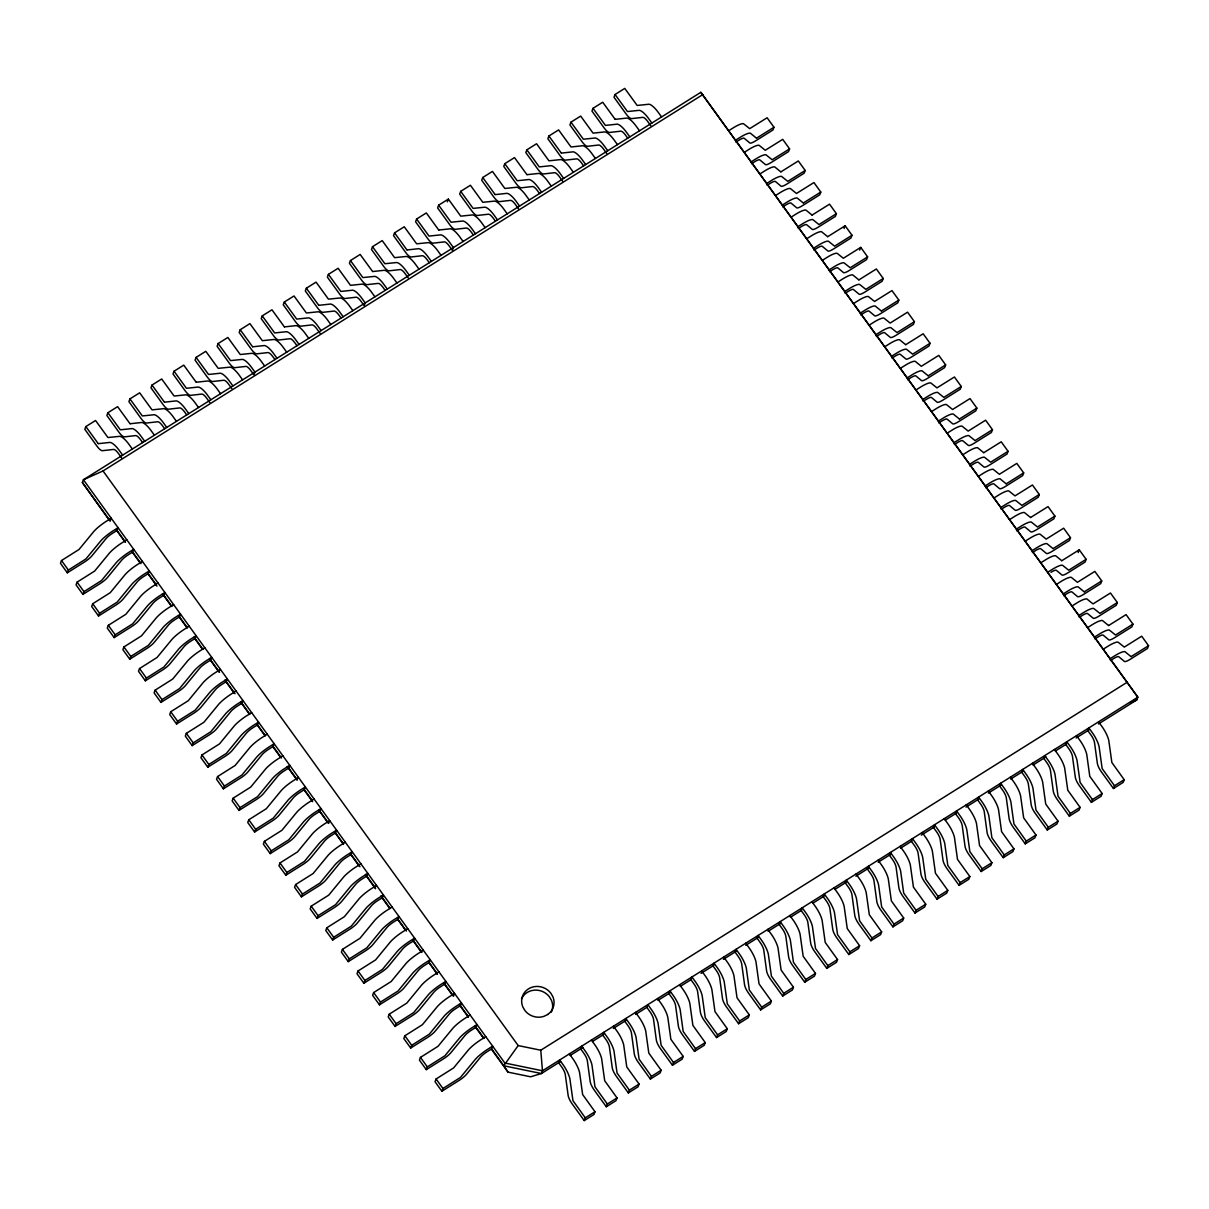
<?xml version="1.0" encoding="UTF-8"?>
<svg xmlns="http://www.w3.org/2000/svg" width="1209" height="1209" viewBox="0 0 1209 1209"><rect width="100%" height="100%" fill="white"/><g stroke="black" fill="none" stroke-linecap="round" stroke-linejoin="round"><path stroke-width="1.5" d="M132.37 449.038L128.305 443.446A16.049 4.73 57.9 0 0 119.857 436.313L107.949 437.537L95.556 420.49L85.854 426.581L84.811 429.316L96.932 446.106A8.765 2.584 57.9 0 0 102.357 450.7L113.616 449.431A7.859 2.312 57.9 0 1 118.497 453.556L121.61 457.863M130.028 423.724L117.605 406.647L107.903 412.737L106.86 415.488L118.981 432.278A8.765 2.584 57.9 0 0 124.421 436.872L135.68 435.588A7.859 2.312 57.9 0 1 140.546 439.713L142.632 442.6M109.445 520.444L82.363 482.497L83.421 479.746L700.827 92.322L1137.835 697.185L1136.777 699.935L1098.467 723.964M110.155 520.958L111.198 518.208L105.47 521.82A16.049 3.325 -35.8 0 0 94 531.265L79.038 549.475L61.493 560.538L60.45 563.288L67.311 572.794L84.449 562.034A8.765 1.813 -35.8 0 0 91.824 555.959L105.984 538.685A7.859 1.632 -35.8 0 1 112.603 533.229L117.016 530.449L118.059 527.713L112.331 531.325A16.049 3.325 -35.8 0 0 100.876 540.771L85.93 558.936L68.369 570.043L67.311 572.794M176.469 421.367L172.419 415.775A16.049 4.73 57.9 0 0 163.971 408.642L152.047 409.866L139.655 392.819L129.952 398.894L128.91 401.645L141.03 418.435A8.765 2.584 57.9 0 0 146.47 423.029L157.729 421.76A7.859 2.312 57.9 0 1 162.595 425.87L164.681 428.757M198.518 407.524L194.468 401.947A16.049 4.73 57.9 0 0 186.02 394.799L174.096 396.038L161.704 378.976L152.002 385.067L150.959 387.817L163.079 404.592A8.765 2.584 57.9 0 0 168.519 409.201L179.778 407.917A7.859 2.312 57.9 0 1 184.645 412.042L186.73 414.914M126.809 539.803L121.081 543.415A16.049 3.325 -35.8 0 0 109.611 552.876L94.65 571.071L77.104 582.134L76.061 584.884L82.922 594.39L100.06 583.645A8.765 1.813 -35.8 0 0 107.435 577.554L121.595 560.281A7.859 1.632 -35.8 0 1 128.214 554.825L132.627 552.06L133.67 549.309L127.942 552.921A16.049 3.325 -35.8 0 0 116.472 562.381L101.511 580.577L83.98 591.639L82.922 594.39M196.175 382.21L183.753 365.133L174.051 371.223L173.008 373.974L185.128 390.764A8.765 2.584 57.9 0 0 190.569 395.358L201.827 394.074A7.859 2.312 57.9 0 1 206.694 398.199L209.822 402.521M142.405 561.414L136.677 565.026A16.049 3.325 -35.8 0 0 125.222 574.471L110.246 592.682L92.715 603.744L91.657 606.48L98.534 615.986L115.671 605.241A8.765 1.813 -35.8 0 0 123.031 599.165L137.206 581.877A7.859 1.632 -35.8 0 1 143.826 576.421L148.223 573.655L149.281 570.905L143.554 574.532A16.049 3.325 -35.8 0 0 132.083 583.977L117.122 602.173L99.576 613.25L98.534 615.986M242.616 379.853L238.566 374.276A16.049 4.73 57.9 0 0 230.118 367.128L218.194 368.352L205.802 351.305L196.1 357.396L195.057 360.146L207.177 376.921A8.765 2.584 57.9 0 0 212.618 381.515L223.877 380.246A7.859 2.312 57.9 0 1 228.743 384.371L231.871 388.678M158.016 583.01L152.289 586.622A16.049 3.325 -35.8 0 0 140.818 596.082L125.857 614.278L108.326 625.34L107.269 628.091L114.145 637.596L131.267 626.836A8.765 1.813 -35.8 0 0 138.642 620.761L152.818 603.487A7.859 1.632 -35.8 0 1 159.422 598.032L163.835 595.266L164.892 592.516L159.165 596.128A16.049 3.325 -35.8 0 0 147.694 605.588L132.688 623.814L115.187 634.846L114.145 637.596M218.149 343.552L217.106 346.303L229.242 363.093A8.765 2.584 57.9 0 0 234.667 367.687L245.926 366.403A7.859 2.312 57.9 0 1 250.792 370.528L253.92 374.85L254.963 372.1L250.913 366.523A16.049 4.73 57.9 0 0 242.465 359.375L230.541 360.614L218.149 343.552L227.851 337.462L240.243 354.524L252.167 353.285A16.049 4.73 57.9 0 1 260.615 360.433L264.665 366.01M286.714 352.182L282.664 346.59A16.049 4.73 57.9 0 0 274.216 339.457L262.308 340.681L249.915 323.634L240.213 329.725L239.155 332.46L251.291 349.25A8.765 2.584 57.9 0 0 256.716 353.844L267.975 352.575A7.859 2.312 57.9 0 1 272.841 356.685L274.927 359.572M173.628 604.606L167.9 608.218A16.049 3.325 -35.8 0 0 156.429 617.678L141.468 635.874L123.922 646.936L122.88 649.686L129.741 659.192L146.878 648.447A8.765 1.813 -35.8 0 0 154.253 642.357L168.414 625.083A7.859 1.632 -35.8 0 1 175.033 619.628L179.446 616.862L180.489 614.112L174.761 617.723A16.049 3.325 -35.8 0 0 163.306 627.184L148.299 645.425L130.799 656.442L129.741 659.192M284.372 326.868L271.965 309.791L262.262 315.881L261.204 318.632L273.34 335.422A8.765 2.584 57.9 0 0 278.765 340.016L290.024 338.732A7.859 2.312 57.9 0 1 294.89 342.857L296.976 345.729M189.239 626.217L183.511 629.829A16.049 3.325 -35.8 0 0 172.041 639.289L157.064 657.484L139.534 668.547L138.491 671.297L145.352 680.803L162.49 670.043A8.765 1.813 -35.8 0 0 169.864 663.968L184.025 646.694A7.859 1.632 -35.8 0 1 190.644 641.238L195.057 638.473L196.1 635.722L190.372 639.334A16.049 3.325 -35.8 0 0 178.902 648.78L163.94 666.99L146.41 678.053L145.352 680.803M330.828 324.496L326.762 318.919A16.049 4.73 57.9 0 0 318.315 311.771L306.406 313.01L294.014 295.963L284.311 302.038L283.254 304.789L295.389 321.579A8.765 2.584 57.9 0 0 300.814 326.173L312.073 324.904A7.859 2.312 57.9 0 1 316.954 329.014L320.068 333.336M352.877 310.668L348.812 305.091A16.049 4.73 57.9 0 0 340.364 297.943L328.455 299.167L316.063 282.12L306.361 288.21L305.303 290.961L317.438 307.736A8.765 2.584 57.9 0 0 322.863 312.33L334.122 311.061A7.859 2.312 57.9 0 1 339.004 315.186L341.074 318.058M204.835 647.812L199.107 651.424A16.049 3.325 -35.8 0 0 187.652 660.885L172.675 679.08L155.145 690.143L154.087 692.893L160.963 702.399L178.101 691.654A8.765 1.813 -35.8 0 0 185.461 685.563L199.636 668.29A7.859 1.632 -35.8 0 1 206.255 662.834L210.653 660.069L211.711 657.318L205.983 660.93A16.049 3.325 -35.8 0 0 194.513 670.39L179.552 688.586L162.006 699.648L160.963 702.399M328.41 274.367L327.352 277.118L339.487 293.908A8.765 2.584 57.9 0 0 344.913 298.502L356.171 297.218A7.859 2.312 57.9 0 1 361.053 301.343L364.166 305.665L365.224 302.915L361.159 297.338A16.049 4.73 57.9 0 0 352.711 290.19L340.832 291.445L328.41 274.367L338.112 268.277L350.504 285.339L362.413 284.1A16.049 4.73 57.9 0 1 370.861 291.248L374.926 296.825M220.446 669.423L214.718 673.035A16.049 3.325 -35.8 0 0 203.248 682.481L188.287 700.691L170.756 711.753L169.698 714.504L176.574 724.01L193.697 713.25A8.765 1.813 -35.8 0 0 201.072 707.174L215.247 689.901A7.859 1.632 -35.8 0 1 221.852 684.445L226.264 681.664L227.322 678.929L221.579 682.541A16.049 3.325 -35.8 0 0 210.124 691.986L195.117 710.227L177.617 721.259L176.574 724.01M372.584 271.511L360.161 254.449L350.459 260.54L349.401 263.275L361.536 280.065A8.765 2.584 57.9 0 0 366.962 284.659L378.221 283.39A7.859 2.312 57.9 0 1 383.102 287.515L385.172 290.387M236.057 691.019L230.33 694.631A16.049 3.325 -35.8 0 0 218.859 704.091L203.898 722.287L186.352 733.349L185.309 736.1L192.171 745.605L209.308 734.86A8.765 1.813 -35.8 0 0 216.683 728.77L230.843 711.496A7.859 1.632 -35.8 0 1 237.463 706.041L241.876 703.275L242.918 700.525L237.191 704.137A16.049 3.325 -35.8 0 0 225.735 713.597L210.729 731.823L193.228 742.855L192.171 745.605M419.024 269.154L414.959 263.577A16.049 4.73 57.9 0 0 406.511 256.429L394.602 257.668L382.21 240.606L372.508 246.696L371.465 249.447L383.585 266.237A8.765 2.584 57.9 0 0 389.011 270.831L400.27 269.547A7.859 2.312 57.9 0 1 405.151 273.672L408.264 277.994M441.073 255.326L437.008 249.734A16.049 4.73 57.9 0 0 428.56 242.601L416.652 243.825L404.259 226.778L394.557 232.853L393.514 235.604L405.635 252.394A8.765 2.584 57.9 0 0 411.06 256.988L422.319 255.719A7.859 2.312 57.9 0 1 427.2 259.829L429.286 262.716M251.668 712.63L245.941 716.242A16.049 3.325 -35.8 0 0 234.47 725.687L219.494 743.898L201.963 754.96L200.921 757.695L207.782 767.201L224.919 756.456A8.765 1.813 -35.8 0 0 232.294 750.381L246.455 733.092A7.859 1.632 -35.8 0 1 253.074 727.637L257.487 724.871L258.53 722.121L252.802 725.748A16.049 3.325 -35.8 0 0 241.332 735.193L226.37 753.388L208.84 764.466L207.782 767.201M416.606 219.025L415.564 221.776L427.684 238.566A8.765 2.584 57.9 0 0 433.124 243.16L444.383 241.876A7.859 2.312 57.9 0 1 449.249 246.001L452.378 250.323L453.42 247.573L449.355 241.996A16.049 4.73 57.9 0 0 440.922 234.848L429.029 236.087L416.606 219.025L426.309 212.935L438.731 230.012M267.265 734.226L261.537 737.838A16.049 3.325 -35.8 0 0 250.082 747.298L235.105 765.493L217.575 776.556L216.517 779.306L223.393 788.812L240.531 778.052A8.765 1.813 -35.8 0 0 247.89 771.977L262.066 754.703A7.859 1.632 -35.8 0 1 268.685 749.248L273.083 746.482L274.141 743.731L268.413 747.343A16.049 3.325 -35.8 0 0 256.943 756.804L241.981 774.999L224.436 786.062L223.393 788.812M485.172 227.64L481.122 222.063A16.049 4.73 57.9 0 0 472.674 214.915L460.75 216.154L448.358 199.092L438.655 205.182L437.613 207.933L449.733 224.723A8.765 2.584 57.9 0 0 455.173 229.317L466.432 228.033A7.859 2.312 57.9 0 1 471.298 232.158L473.384 235.045M447.315 201.843L448.358 199.092M507.221 213.812L503.171 208.235A16.049 4.73 57.9 0 0 494.723 201.087L482.799 202.311L470.407 185.264L460.705 191.354L459.662 194.105L471.782 210.88A8.765 2.584 57.9 0 0 477.223 215.474L488.481 214.205A7.859 2.312 57.9 0 1 493.348 218.33L495.433 221.202M282.876 755.821L277.148 759.433A16.049 3.325 -35.8 0 0 265.678 768.894L250.716 787.089L233.186 798.152L232.128 800.902L239.004 810.408L256.127 799.663A8.765 1.813 -35.8 0 0 263.502 793.572L277.677 776.299A7.859 1.632 -35.8 0 1 284.281 770.843L288.694 768.078L289.752 765.327L284.009 768.939A16.049 3.325 -35.8 0 0 272.554 778.4L257.547 796.64L240.047 807.657L239.004 810.408M529.27 199.969L525.22 194.392A16.049 4.73 57.9 0 0 516.772 187.244L504.848 188.483L492.456 171.421L482.754 177.511L481.711 180.262L493.831 197.052A8.765 2.584 57.9 0 0 499.272 201.646L510.53 200.362A7.859 2.312 57.9 0 1 515.397 204.487L518.525 208.809M298.487 777.432L292.759 781.044A16.049 3.325 -35.8 0 0 281.289 790.505L266.328 808.7L248.782 819.762L247.739 822.513L254.6 832.019L271.738 821.259A8.765 1.813 -35.8 0 0 279.113 815.183L293.273 797.91A7.859 1.632 -35.8 0 1 299.892 792.454L304.305 789.689L305.348 786.938L299.62 790.55A16.049 3.325 -35.8 0 0 288.165 799.995L273.219 818.176L255.658 829.268L254.6 832.019M526.928 174.655L514.505 157.593L504.803 163.683L503.76 166.419L515.88 183.209A8.765 2.584 57.9 0 0 521.321 187.803L532.58 186.534A7.859 2.312 57.9 0 1 537.446 190.644L539.531 193.531M573.368 172.298L569.318 166.721A16.049 4.73 57.9 0 0 560.87 159.573L548.962 160.812L536.554 143.75L526.852 149.84L525.809 152.591L537.945 169.381A8.765 2.584 57.9 0 0 543.37 173.975L554.629 172.691A7.859 2.312 57.9 0 1 559.495 176.816L562.623 181.138M314.098 799.028L308.371 802.64A16.049 3.325 -35.8 0 0 296.9 812.1L281.924 830.296L264.393 841.358L263.35 844.109L270.212 853.614L287.349 842.869A8.765 1.813 -35.8 0 0 294.724 836.779L308.884 819.506A7.859 1.632 -35.8 0 1 315.504 814.05L319.917 811.284L320.959 808.534L315.232 812.146A16.049 3.325 -35.8 0 0 303.761 821.606L288.8 839.802L271.254 850.864L270.212 853.614M595.417 158.455L591.367 152.878A16.049 4.73 57.9 0 0 582.919 145.73L571.011 146.969L558.618 129.922L548.916 135.997L547.858 138.748L559.994 155.538A8.765 2.584 57.9 0 0 565.419 160.132L576.678 158.863A7.859 2.312 57.9 0 1 581.544 162.973L583.63 165.86M328.652 823.389L329.694 820.639L323.967 824.251A16.049 3.325 -35.8 0 0 312.511 833.696L297.535 851.907L280.004 862.969L278.947 865.72L285.823 875.225L302.96 864.465A8.765 1.813 -35.8 0 0 310.32 858.39L324.496 841.116A7.859 1.632 -35.8 0 1 331.1 835.661L335.513 832.88L336.57 830.145L330.843 833.757A16.049 3.325 -35.8 0 0 319.372 843.202L304.411 861.413L286.865 872.475L285.823 875.225M617.467 144.627L613.416 139.05A16.049 4.73 57.9 0 0 604.968 131.902L593.06 133.141L580.668 116.079L570.965 122.169L569.907 124.92L582.043 141.695A8.765 2.584 57.9 0 0 587.468 146.289L598.727 145.02A7.859 2.312 57.9 0 1 603.608 149.145L606.722 153.467M345.306 842.235L339.578 845.847A16.049 3.325 -35.8 0 0 328.107 855.307L313.146 873.502L295.616 884.565L294.558 887.315L301.434 896.821L318.556 886.076A8.765 1.813 -35.8 0 0 325.931 879.986L340.107 862.712A7.859 1.632 -35.8 0 1 346.711 857.257L351.124 854.491L352.167 851.74L346.439 855.352A16.049 3.325 -35.8 0 0 334.984 864.813L319.977 883.038L302.477 894.071L301.434 896.821M615.139 119.313L602.717 102.236L593.014 108.326L591.957 111.077L604.092 127.867A8.765 2.584 57.9 0 0 609.517 132.461L620.776 131.177A7.859 2.312 57.9 0 1 625.658 135.302L627.728 138.189M661.58 116.956L657.515 111.379A16.049 4.73 57.9 0 0 649.067 104.231L637.158 105.455L624.766 88.408L615.064 94.498L614.006 97.249L626.141 114.024A8.765 2.584 57.9 0 0 631.566 118.618L642.825 117.349A7.859 2.312 57.9 0 1 647.707 121.474L650.82 125.781M360.917 863.846L355.189 867.457A16.049 3.325 -35.8 0 0 343.719 876.903L328.757 895.113L311.212 906.176L310.169 908.911L317.03 918.417L334.168 907.672A8.765 1.813 -35.8 0 0 341.543 901.597L355.703 884.308A7.859 1.632 -35.8 0 1 362.322 878.852L366.735 876.087L367.778 873.336L362.05 876.963A16.049 3.325 -35.8 0 0 350.595 886.409L335.588 904.649L318.088 915.681L317.03 918.417M376.528 885.441L370.785 889.053A16.049 3.325 -35.8 0 0 359.33 898.514L344.353 916.709L326.823 927.771L325.78 930.522L332.641 940.028L349.779 929.268A8.765 1.813 -35.8 0 0 357.154 923.192L371.314 905.919A7.859 1.632 -35.8 0 1 377.933 900.463L382.346 897.698L383.389 894.947L377.661 898.559A16.049 3.325 -35.8 0 0 366.191 908.019L351.23 926.215L333.684 937.277L332.641 940.028M392.124 907.037L386.396 910.649A16.049 3.325 -35.8 0 0 374.941 920.109L359.965 938.305L342.434 949.367L341.376 952.118L348.252 961.623L365.39 950.879A8.765 1.813 -35.8 0 0 372.75 944.788L386.925 927.515A7.859 1.632 -35.8 0 1 393.529 922.059L397.942 919.293L399 916.543L393.273 920.155A16.049 3.325 -35.8 0 0 381.802 929.615L366.795 947.856L349.295 958.873L348.252 961.623M407.735 928.648L402.008 932.26A16.049 3.325 -35.8 0 0 390.537 941.72L375.576 959.916L358.045 970.978L356.987 973.729L363.849 983.234L380.986 972.474A8.765 1.813 -35.8 0 0 388.361 966.399L402.537 949.125A7.859 1.632 -35.8 0 1 409.141 943.67L413.554 940.904L414.596 938.154L408.869 941.766A16.049 3.325 -35.8 0 0 397.413 951.226L382.437 969.422L364.906 980.484L363.849 983.234M423.346 950.244L417.619 953.856A16.049 3.325 -35.8 0 0 406.148 963.316L391.187 981.512L373.641 992.574L372.599 995.324L379.46 1004.83L396.597 994.085A8.765 1.813 -35.8 0 0 403.972 987.995L418.133 970.721A7.859 1.632 -35.8 0 1 424.752 965.266L429.165 962.5L430.208 959.75L424.48 963.361A16.049 3.325 -35.8 0 0 413.01 972.822L398.078 990.987L380.518 1002.08L379.46 1004.83M438.958 971.855L433.215 975.467A16.049 3.325 -35.8 0 0 421.76 984.912L406.783 1003.122L389.253 1014.185L388.21 1016.935L395.071 1026.441L412.209 1015.681A8.765 1.813 -35.8 0 0 419.583 1009.606L433.744 992.332A7.859 1.632 -35.8 0 1 440.363 986.876L444.761 984.096L445.819 981.36L440.091 984.972A16.049 3.325 -35.8 0 0 428.621 994.418L413.614 1012.658L396.114 1023.691L395.071 1026.441M453.511 996.201L454.554 993.45L448.826 997.062A16.049 3.325 -35.8 0 0 437.371 1006.523L422.394 1024.718L404.864 1035.781L403.806 1038.531L410.682 1048.037L427.805 1037.292A8.765 1.813 -35.8 0 0 435.18 1031.201L449.355 1013.928A7.859 1.632 -35.8 0 1 455.959 1008.472L460.372 1005.707L461.43 1002.956L455.702 1006.568A16.049 3.325 -35.8 0 0 444.232 1016.028L429.255 1034.224L411.725 1045.286L410.682 1048.037M728.604 130.768L734.316 127.202A16.049 3.325 -35.8 0 1 743.505 123.696L749.686 128.653L767.111 117.757L773.972 127.262L772.929 130.013L755.791 140.758A8.765 1.813 -35.8 0 1 749.882 143.025L744.139 138.234A7.859 1.632 -35.8 0 0 738.835 140.259L735.888 142.103M470.165 1015.061L464.437 1018.673A16.049 3.325 -35.8 0 0 452.967 1028.118L438.006 1046.329L420.46 1057.391L419.417 1060.127L426.278 1069.633L443.416 1058.888A8.765 1.813 -35.8 0 0 450.791 1052.812L464.966 1035.524A7.859 1.632 -35.8 0 1 471.57 1030.068L475.983 1027.302L477.026 1024.552L471.298 1028.179A16.049 3.325 -35.8 0 0 459.843 1037.624L444.897 1055.789L427.336 1066.897L426.278 1069.633M744.215 152.379L749.928 148.813A16.049 3.325 -35.8 0 1 759.116 145.307L765.267 150.264L782.722 139.367L789.583 148.873L788.54 151.609L771.402 162.369A8.765 1.813 -35.8 0 1 765.493 164.62L759.751 159.845A7.859 1.632 -35.8 0 0 754.446 161.87L751.499 163.714M485.776 1036.657L480.049 1040.269A16.049 3.325 -35.8 0 0 468.578 1049.729L453.617 1067.925L436.071 1078.987L435.028 1081.738L441.889 1091.243L459.027 1080.483A8.765 1.813 -35.8 0 0 466.402 1074.408L480.562 1057.134A7.859 1.632 -35.8 0 1 487.182 1051.679L491.595 1048.913L492.637 1046.163L486.91 1049.775A16.049 3.325 -35.8 0 0 475.439 1059.235L460.478 1077.431L442.947 1088.493L441.889 1091.243M780.938 171.844L798.318 160.963L805.194 170.469L804.136 173.219L786.999 183.964A8.765 1.813 -35.8 0 1 781.09 186.231L775.347 181.441A7.859 1.632 -35.8 0 0 770.042 183.466L767.111 185.309M775.422 195.586L781.135 192.019A16.049 3.325 -35.8 0 1 790.323 188.513L796.474 193.47L813.929 182.559L820.79 192.065L819.747 194.815L802.61 205.575A8.765 1.813 -35.8 0 1 796.701 207.827L790.958 203.036A7.859 1.632 -35.8 0 0 785.654 205.062L782.722 206.905M812.116 215.066L829.54 204.17L836.401 213.676L835.359 216.426L818.221 227.171A8.765 1.813 -35.8 0 1 812.312 229.423L806.569 224.647A7.859 1.632 -35.8 0 0 801.265 226.672L798.318 228.516M844.094 228.516L845.151 225.766L852.013 235.271L850.955 238.022L833.832 248.782A8.765 1.813 -35.8 0 1 827.923 251.034L822.165 246.243A7.859 1.632 -35.8 0 0 816.876 248.268L813.929 250.112M859.705 250.127L860.748 247.377L867.624 256.882L866.566 259.633L849.428 270.378A8.765 1.813 -35.8 0 1 843.519 272.63L837.777 267.854A7.859 1.632 -35.8 0 0 832.472 269.879L829.54 271.723M858.934 279.868L876.359 268.972L883.22 278.478L882.177 281.229L865.039 291.974A8.765 1.813 -35.8 0 1 859.131 294.24L853.388 289.45A7.859 1.632 -35.8 0 0 848.083 291.475L845.136 293.319M585.292 1117.841L572.945 1100.658L569.877 1078.7A16.049 4.73 57.9 0 0 563.711 1065.613L559.676 1059.991L558.618 1062.726L561.747 1067.048A7.859 2.312 57.9 0 1 565.298 1074.605L568.139 1095.384A8.765 2.584 57.9 0 0 572.114 1103.802L584.234 1120.592L585.292 1117.841L594.994 1111.751L582.647 1094.568L579.579 1072.61A16.049 4.73 57.9 0 0 573.414 1059.522L569.379 1053.9M853.463 303.595L859.176 300.028A16.049 3.325 -35.8 0 1 868.364 296.522L874.545 301.464L891.97 290.583L898.831 300.089L897.788 302.824L880.651 313.584A8.765 1.813 -35.8 0 1 874.742 315.836L868.999 311.061A7.859 1.632 -35.8 0 0 863.694 313.086L860.748 314.929M594.994 1111.751L593.936 1114.502L584.234 1120.592M607.341 1104.013L594.994 1086.831L591.942 1064.872A16.049 4.73 57.9 0 0 585.76 1051.77L581.725 1046.148L580.668 1048.898L583.796 1053.22A7.859 2.312 57.9 0 1 587.347 1060.761L590.188 1081.556A8.765 2.584 57.9 0 0 594.163 1089.974L606.283 1106.764L607.341 1104.013L617.043 1097.923L604.696 1080.74L601.644 1058.782A16.049 4.73 57.9 0 0 595.463 1045.679L591.428 1040.057M646.815 1007.384L647.873 1004.634L651.908 1010.271A16.049 4.73 57.9 0 1 658.089 1023.358L661.127 1045.271L673.489 1062.499L672.446 1065.25L660.31 1048.46A8.765 2.584 57.9 0 1 656.336 1040.042L653.51 1019.263A7.859 2.312 57.9 0 0 649.943 1011.706L646.815 1007.384L635.586 1014.427M617.043 1097.923L615.986 1100.674L606.283 1106.764M869.075 325.191L874.787 321.624A16.049 3.325 -35.8 0 1 883.975 318.118L890.126 323.075L907.566 312.179L914.442 321.685L913.384 324.435L896.262 335.18A8.765 1.813 -35.8 0 1 890.338 337.447L884.595 332.656A7.859 1.632 -35.8 0 0 879.306 334.681L876.359 336.525M629.39 1090.17L617.043 1072.987L613.991 1051.029A16.049 4.73 57.9 0 0 607.81 1037.942L603.775 1032.305L602.717 1035.055L605.845 1039.377A7.859 2.312 57.9 0 1 609.412 1046.934L612.238 1067.713A8.765 2.584 57.9 0 0 616.212 1076.131L628.332 1092.921L629.39 1090.17L639.093 1084.08L626.761 1066.942L623.693 1044.939A16.049 4.73 57.9 0 0 617.512 1031.851L613.477 1026.229M639.093 1084.08L638.035 1086.831L628.332 1092.921M905.798 344.656L923.177 333.775L930.053 343.28L928.996 346.031L911.858 356.791A8.765 1.813 -35.8 0 1 905.949 359.043L900.206 354.252A7.859 1.632 -35.8 0 0 894.902 356.277L891.97 358.121M651.439 1076.342L639.093 1059.16L636.04 1037.201A16.049 4.73 57.9 0 0 629.859 1024.099L625.824 1018.477L624.766 1021.227L627.894 1025.549A7.859 2.312 57.9 0 1 631.461 1033.091L634.287 1053.885A8.765 2.584 57.9 0 0 638.261 1062.303L650.382 1079.078L651.439 1076.342L661.142 1070.252L648.795 1053.069L645.742 1031.111A16.049 4.73 57.9 0 0 639.561 1018.008L635.526 1012.386M661.142 1070.252L660.084 1073.003L650.382 1079.078M900.282 368.397L905.994 364.831A16.049 3.325 -35.8 0 1 915.183 361.325L921.334 366.282L938.789 355.386L945.65 364.891L944.607 367.642L927.469 378.387A8.765 1.813 -35.8 0 1 921.56 380.639L915.817 375.863A7.859 1.632 -35.8 0 0 910.513 377.888L907.566 379.732M657.575 998.543L661.61 1004.18A16.049 4.73 57.9 0 1 667.791 1017.268L670.859 1039.272L683.191 1056.409L682.148 1059.16L672.446 1065.25M695.538 1048.656L683.191 1031.473L680.138 1009.515A16.049 4.73 57.9 0 0 673.957 996.428L669.922 990.806L668.864 993.556L671.992 997.863A7.859 2.312 57.9 0 1 675.559 1005.42L678.385 1026.199A8.765 2.584 57.9 0 0 682.36 1034.632L694.495 1051.407L695.538 1048.656L705.24 1042.581L692.893 1025.398L689.84 1003.44A16.049 4.73 57.9 0 0 683.659 990.337L679.624 984.715M705.24 1042.581L704.197 1045.317L694.495 1051.407M915.893 390.008L921.606 386.442A16.049 3.325 -35.8 0 1 930.794 382.936L936.975 387.877L954.4 376.981L961.261 386.487L960.218 389.238L943.08 399.998A8.765 1.813 -35.8 0 1 937.171 402.249L931.429 397.459A7.859 1.632 -35.8 0 0 926.124 399.484L923.177 401.328M717.587 1034.828L705.24 1017.646L702.187 995.687A16.049 4.73 57.9 0 0 696.006 982.585L691.971 976.963L690.928 979.713L694.042 984.035A7.859 2.312 57.9 0 1 697.608 991.592L700.434 1012.371A8.765 2.584 57.9 0 0 704.409 1020.789L716.544 1037.579L717.587 1034.828L727.289 1028.738L714.972 1011.601L711.889 989.597A16.049 4.73 57.9 0 0 705.708 976.509L701.673 970.872M727.289 1028.738L726.246 1031.489L716.544 1037.579M739.636 1020.985L727.289 1003.802L724.236 981.844A16.049 4.73 57.9 0 0 718.055 968.757L714.02 963.12L712.978 965.87L716.091 970.192A7.859 2.312 57.9 0 1 719.657 977.749L722.483 998.528A8.765 2.584 57.9 0 0 726.458 1006.946L738.593 1023.736L739.636 1020.985L749.338 1014.895L737.022 997.773L733.939 975.754A16.049 4.73 57.9 0 0 727.758 962.666L723.723 957.044M931.504 411.604L937.217 408.038A16.049 3.325 -35.8 0 1 946.405 404.531L952.586 409.488L969.996 398.592L976.872 408.098L975.814 410.848L958.692 421.593A8.765 1.813 -35.8 0 1 952.768 423.845L947.025 419.07A7.859 1.632 -35.8 0 0 941.72 421.095L938.789 422.938M749.338 1014.895L748.295 1017.646L738.593 1023.736M761.685 1007.157L749.338 989.975L746.285 968.016A16.049 4.73 57.9 0 0 740.104 954.914L736.069 949.292L735.027 952.042L738.14 956.364A7.859 2.312 57.9 0 1 741.706 963.905L744.548 984.7A8.765 2.584 57.9 0 0 748.507 993.118L760.642 1009.908L761.685 1007.157L771.387 1001.067L759.04 983.884L755.988 961.926A16.049 4.73 57.9 0 0 749.807 948.823L745.772 943.201M771.387 1001.067L770.345 1003.818L760.642 1009.908M947.1 433.2L952.813 429.633A16.049 3.325 -35.8 0 1 962.016 426.127L968.167 431.099L985.607 420.188L992.483 429.694L991.425 432.444L974.288 443.189A8.765 1.813 -35.8 0 1 968.379 445.456L962.636 440.665A7.859 1.632 -35.8 0 0 957.332 442.69L954.4 444.534M783.734 993.314L771.402 976.131L768.335 954.173A16.049 4.73 57.9 0 0 762.169 941.086L758.119 935.449L757.076 938.199L760.189 942.521A7.859 2.312 57.9 0 1 763.756 950.078L766.597 970.857A8.765 2.584 57.9 0 0 770.556 979.275L782.691 996.065L783.734 993.314L793.436 987.224L781.105 970.041L778.037 948.083A16.049 4.73 57.9 0 0 771.871 934.995L767.821 929.358M793.436 987.224L792.394 989.975L782.691 996.065M805.783 979.486L793.452 962.304L790.384 940.33A16.049 4.73 57.9 0 0 784.218 927.243L780.168 921.621L779.125 924.371L782.238 928.678A7.859 2.312 57.9 0 1 785.805 936.234L788.646 957.029A8.765 2.584 57.9 0 0 792.605 965.447L804.741 982.222L805.783 979.486L815.486 973.396L803.169 956.259L800.086 934.255A16.049 4.73 57.9 0 0 793.92 921.152L789.87 915.53M983.824 452.68L1001.218 441.799L1008.079 451.305L1007.037 454.04L989.899 464.8A8.765 1.813 -35.8 0 1 983.99 467.052L978.247 462.276A7.859 1.632 -35.8 0 0 972.943 464.301L969.996 466.145M815.486 973.396L814.443 976.147L804.741 982.222M827.833 965.643L815.501 948.461L812.433 926.502A16.049 4.73 57.9 0 0 806.267 913.415L802.217 907.778L801.174 910.528L804.287 914.85A7.859 2.312 57.9 0 1 807.854 922.407L810.695 943.186A8.765 2.584 57.9 0 0 814.67 951.604L826.79 968.394L827.833 965.643L837.535 959.553L825.218 942.416L822.135 920.412A16.049 4.73 57.9 0 0 815.969 907.324L811.919 901.687M837.535 959.553L836.492 962.304L826.79 968.394M978.323 476.406L984.035 472.84A16.049 3.325 -35.8 0 1 993.224 469.334L999.375 474.291L1016.829 463.395L1023.691 472.9L1022.648 475.651L1005.51 486.396A8.765 1.813 -35.8 0 1 999.601 488.663L993.858 483.872A7.859 1.632 -35.8 0 0 988.554 485.897L985.607 487.741M849.897 951.8L837.55 934.617L834.482 912.659A16.049 4.73 57.9 0 0 828.316 899.572L824.266 893.95L823.223 896.685L826.351 901.007A7.859 2.312 57.9 0 1 829.903 908.564L832.744 929.343A8.765 2.584 57.9 0 0 836.719 937.761L848.839 954.551L849.897 951.8L859.599 945.725L847.252 928.542L844.184 906.569A16.049 4.73 57.9 0 0 838.018 893.481L833.968 887.859M859.599 945.725L858.541 948.461L848.839 954.551M993.934 498.017L999.647 494.451A16.049 3.325 -35.8 0 1 1008.835 490.945L1015.016 495.886L1032.426 484.99L1039.302 494.496L1038.244 497.247L1021.121 508.007A8.765 1.813 -35.8 0 1 1015.197 510.258L1009.455 505.468A7.859 1.632 -35.8 0 0 1004.15 507.493L1001.218 509.337M871.946 937.972L859.599 920.79L856.531 898.831A16.049 4.73 57.9 0 0 850.365 885.729L846.33 880.107L845.272 882.857L848.401 887.179A7.859 2.312 57.9 0 1 851.952 894.736L854.793 915.515A8.765 2.584 57.9 0 0 858.768 923.933L870.888 940.723L871.946 937.972L881.648 931.882L869.301 914.699L866.233 892.741A16.049 4.73 57.9 0 0 860.067 879.653L856.032 874.016M881.648 931.882L880.59 934.633L870.888 940.723M893.995 924.129L881.648 906.946L878.595 884.988A16.049 4.73 57.9 0 0 872.414 871.901L868.379 866.264L867.321 869.014L870.45 873.336A7.859 2.312 57.9 0 1 874.001 880.893L876.842 901.672A8.765 2.584 57.9 0 0 880.817 910.09L892.937 926.88L893.995 924.129L903.697 918.039L891.35 900.856L888.298 878.898A16.049 4.73 57.9 0 0 882.117 865.81L878.082 860.188M1030.657 517.482L1048.037 506.601L1054.913 516.107L1053.855 518.857L1036.717 529.602A8.765 1.813 -35.8 0 1 1030.809 531.854L1025.066 527.079A7.859 1.632 -35.8 0 0 1019.761 529.104L1016.829 530.947M903.697 918.039L902.639 920.79L892.937 926.88M916.044 910.301L903.697 893.119L900.645 871.16A16.049 4.73 57.9 0 0 894.464 858.058L890.429 852.436L889.371 855.186L892.499 859.508A7.859 2.312 57.9 0 1 896.065 867.049L898.891 887.844A8.765 2.584 57.9 0 0 902.866 896.262L914.986 913.037L916.044 910.301L925.746 904.211L913.415 887.074L910.347 865.07A16.049 4.73 57.9 0 0 904.166 851.967L900.131 846.345M925.746 904.211L924.689 906.962L914.986 913.037M1025.141 541.224L1030.854 537.657A16.049 3.325 -35.8 0 1 1040.042 534.151L1046.193 539.108L1063.648 528.197L1070.509 537.703L1069.466 540.453L1052.329 551.213A8.765 1.813 -35.8 0 1 1046.42 553.465L1040.677 548.674A7.859 1.632 -35.8 0 0 1035.372 550.699L1032.426 552.543M938.093 896.458L925.746 879.275L922.694 857.317A16.049 4.73 57.9 0 0 916.513 844.23L912.478 838.593L911.42 841.343L914.548 845.665A7.859 2.312 57.9 0 1 918.115 853.222L920.941 874.001A8.765 2.584 57.9 0 0 924.915 882.419L937.035 899.209L938.093 896.458L947.796 890.368L935.449 873.185L932.396 851.227A16.049 4.73 57.9 0 0 926.215 838.139L922.18 832.502M947.796 890.368L946.738 893.119L937.035 899.209M1078.201 552.558L1079.259 549.808L1086.12 559.314L1085.078 562.064L1067.94 572.809A8.765 1.813 -35.8 0 1 1062.031 575.061L1056.288 570.285A7.859 1.632 -35.8 0 0 1050.984 572.31M960.142 882.615L947.796 865.432L944.743 843.474A16.049 4.73 57.9 0 0 938.562 830.387L934.527 824.765L933.469 827.515L936.597 831.822A7.859 2.312 57.9 0 1 940.164 839.378L942.99 860.158A8.765 2.584 57.9 0 0 946.964 868.591L959.085 885.366L960.142 882.615L969.845 876.54L957.498 859.357L954.445 837.399A16.049 4.73 57.9 0 0 948.264 824.296L944.229 818.674M969.845 876.54L968.787 879.275L959.085 885.366M982.192 868.787L969.845 851.604L966.792 829.646A16.049 4.73 57.9 0 0 960.611 816.543L956.576 810.922L955.518 813.672L958.646 817.994A7.859 2.312 57.9 0 1 962.213 825.551L965.039 846.33A8.765 2.584 57.9 0 0 969.014 854.748L981.149 871.538L982.192 868.787L991.894 862.697L979.547 845.514L976.494 823.556A16.049 4.73 57.9 0 0 970.313 810.468L966.278 804.831M991.894 862.697L990.851 865.448L981.149 871.538M1056.364 584.415L1062.061 580.864A16.049 3.325 -35.8 0 1 1071.265 577.343L1077.446 582.3L1094.855 571.404L1101.731 580.909L1100.674 583.66L1083.551 594.405A8.765 1.813 -35.8 0 1 1077.627 596.672L1071.884 591.881A7.859 1.632 -35.8 0 0 1066.58 593.906L1063.648 595.75M1004.241 854.944L991.894 837.761L988.841 815.803A16.049 4.73 57.9 0 0 982.66 802.716L978.625 797.094L977.582 799.829L980.695 804.151A7.859 2.312 57.9 0 1 984.262 811.707L987.088 832.487A8.765 2.584 57.9 0 0 991.063 840.905L1003.198 857.695L1004.241 854.944L1013.943 848.854L1001.581 831.626L998.543 809.713A16.049 4.73 57.9 0 0 992.362 796.625L988.327 791.003M1013.943 848.854L1012.9 851.604L1003.198 857.695M1071.96 606.026L1077.672 602.46A16.049 3.325 -35.8 0 1 1086.876 598.954L1093.012 603.911L1110.466 593.014L1117.343 602.52L1116.285 605.256L1099.147 616.016A8.765 1.813 -35.8 0 1 1093.238 618.267L1087.495 613.492A7.859 1.632 -35.8 0 0 1082.191 615.517L1079.259 617.361M1026.29 841.116L1013.943 823.934L1010.89 801.975A16.049 4.73 57.9 0 0 1004.709 788.872L1000.674 783.251L999.631 786.001L1002.745 790.323A7.859 2.312 57.9 0 1 1006.311 797.864L1009.137 818.659A8.765 2.584 57.9 0 0 1013.112 827.077L1025.247 843.867L1026.29 841.116L1035.992 835.026L1023.645 817.843L1020.592 795.885A16.049 4.73 57.9 0 0 1014.411 782.782L1010.376 777.16M1035.992 835.026L1034.949 837.777L1025.247 843.867M1048.339 827.273L1035.992 810.09L1032.939 788.132A16.049 4.73 57.9 0 0 1026.758 775.045L1022.723 769.408L1021.681 772.158L1024.794 776.48A7.859 2.312 57.9 0 1 1028.36 784.036L1031.201 804.816A8.765 2.584 57.9 0 0 1035.161 813.234L1047.296 830.024L1048.339 827.273L1058.041 821.183L1045.725 804.045L1042.642 782.042A16.049 4.73 57.9 0 0 1036.461 768.954L1032.426 763.317M1108.683 625.491L1126.078 614.61L1132.939 624.116L1131.896 626.866L1114.758 637.611A8.765 1.813 -35.8 0 1 1108.849 639.878L1103.107 635.088A7.859 1.632 -35.8 0 0 1097.802 637.113L1094.855 638.957M1058.041 821.183L1056.998 823.934L1047.296 830.024M1070.388 813.445L1058.056 796.263L1054.989 774.304A16.049 4.73 57.9 0 0 1048.807 761.202L1044.772 755.58L1043.73 758.33L1046.843 762.652A7.859 2.312 57.9 0 1 1050.409 770.193L1053.251 790.988A8.765 2.584 57.9 0 0 1057.21 799.406L1069.345 816.181L1070.388 813.445L1080.09 807.355L1067.774 790.218L1064.691 768.214A16.049 4.73 57.9 0 0 1058.51 755.111L1054.475 749.489M1080.09 807.355L1079.048 810.106L1069.345 816.181M1103.182 649.233L1108.895 645.666A16.049 3.325 -35.8 0 1 1118.083 642.16L1124.294 647.102L1141.689 636.206L1148.55 645.712L1147.507 648.462L1130.37 659.222A8.765 1.813 -35.8 0 1 1124.461 661.474L1118.718 656.683A7.859 1.632 -35.8 0 0 1113.413 658.709L1110.466 660.552M1092.437 799.602L1080.105 782.419L1077.038 760.461A16.049 4.73 57.9 0 0 1070.872 747.374L1066.822 741.737L1065.779 744.487L1068.892 748.809A7.859 2.312 57.9 0 1 1072.459 756.366L1075.3 777.145A8.765 2.584 57.9 0 0 1079.259 785.563L1091.395 802.353L1092.437 799.602L1102.14 793.512L1089.777 776.284L1086.74 754.371A16.049 4.73 57.9 0 0 1080.574 741.283L1076.524 735.646M1102.14 793.512L1101.097 796.263L1091.395 802.353M1114.486 785.759L1102.155 768.576L1099.087 746.618A16.049 4.73 57.9 0 0 1092.921 733.531L1088.871 727.909L1087.828 730.644L1090.941 734.966A7.859 2.312 57.9 0 1 1094.508 742.522L1097.349 763.302A8.765 2.584 57.9 0 0 1101.308 771.72L1113.444 788.51L1114.486 785.759L1124.189 779.684L1111.857 762.501L1108.789 740.528A16.049 4.73 57.9 0 0 1102.623 727.44L1098.573 721.818M1124.189 779.684L1123.146 782.419L1113.444 788.51M1127.317 682.163L540.771 1050.228L518.177 1045.573L503.76 1065.764L508.037 1072.141L530.63 1076.796L541.42 1073.532L560.568 1061.502M700.827 92.322L1137.835 697.185L542.463 1070.781L504.818 1063.013L83.421 479.746L103.022 470.951L702.792 94.589M735.465 140.274L741.177 136.708A16.049 3.325 -35.8 0 1 750.381 133.202L756.456 138.174M773.972 127.262L756.592 138.143M751.076 161.885L756.789 158.319A16.049 3.325 -35.8 0 1 765.977 154.812L772.158 159.754L789.583 148.873M759.826 173.975L765.524 170.409A16.049 3.325 -35.8 0 1 774.727 166.902L780.802 171.874M766.687 183.481L772.4 179.914A16.049 3.325 -35.8 0 1 781.588 176.408L787.769 181.365L805.194 170.469M782.299 205.092L788.011 201.525A16.049 3.325 -35.8 0 1 797.199 198.019L803.29 202.976M820.79 192.065L803.411 202.946M791.034 217.182L796.746 213.615A16.049 3.325 -35.8 0 1 805.935 210.109L812.025 215.066M797.895 226.688L803.607 223.121A16.049 3.325 -35.8 0 1 812.811 219.615L818.977 224.572L836.401 213.676M806.645 238.793L812.357 235.226A16.049 3.325 -35.8 0 1 821.546 231.72L827.636 236.677M845.151 225.766L827.757 236.647M813.506 248.283L819.218 244.732A16.049 3.325 -35.8 0 1 828.407 241.211L834.588 246.168L852.013 235.271M822.256 260.388L827.953 256.822A16.049 3.325 -35.8 0 1 837.157 253.316L843.338 258.273L860.748 247.377M829.117 269.894L834.83 266.328A16.049 3.325 -35.8 0 1 844.018 262.821L850.199 267.763L867.624 256.882M837.852 281.984L843.565 278.418A16.049 3.325 -35.8 0 1 852.753 274.911L858.843 279.883M844.728 291.49L850.441 287.923A16.049 3.325 -35.8 0 1 859.629 284.417L865.81 289.374L883.22 278.478M860.324 313.101L866.037 309.534A16.049 3.325 -35.8 0 1 875.24 306.028L881.316 310.985M898.831 300.089L881.452 310.97M875.936 334.697L881.648 331.13A16.049 3.325 -35.8 0 1 890.837 327.624L897.018 332.581L914.442 321.685M884.671 346.802L890.383 343.235A16.049 3.325 -35.8 0 1 899.587 339.729L905.662 344.686M891.547 356.307L897.259 352.741A16.049 3.325 -35.8 0 1 906.448 349.235L912.629 354.177L930.053 343.28M907.158 377.903L912.855 374.337A16.049 3.325 -35.8 0 1 922.059 370.831L928.149 375.787M945.65 364.891L928.27 375.772M922.754 399.499L928.467 395.947A16.049 3.325 -35.8 0 1 937.67 392.426L943.836 397.383L961.261 386.487M938.365 421.11L944.078 417.543A16.049 3.325 -35.8 0 1 953.266 414.037L959.357 418.994M976.872 408.098L959.447 418.979M953.977 442.706L959.689 439.139A16.049 3.325 -35.8 0 1 968.877 435.633L975.059 440.59L992.483 429.694M962.712 454.811L968.424 451.244A16.049 3.325 -35.8 0 1 977.613 447.738L983.703 452.695M969.588 464.316L975.285 460.75A16.049 3.325 -35.8 0 1 984.489 457.244L990.67 462.186L1008.079 451.305M985.184 485.912L990.896 482.346A16.049 3.325 -35.8 0 1 1000.1 478.84L1006.175 483.812M1023.691 472.9L1006.311 483.781M1000.795 507.523L1006.508 503.957A16.049 3.325 -35.8 0 1 1015.696 500.45L1021.877 505.392L1039.302 494.496M1009.53 519.613L1015.243 516.047A16.049 3.325 -35.8 0 1 1024.446 512.54L1030.521 517.497M1016.406 529.119L1022.119 525.552A16.049 3.325 -35.8 0 1 1031.307 522.046L1037.488 527.003L1054.913 516.107M1032.018 550.715L1037.715 547.163A16.049 3.325 -35.8 0 1 1046.918 543.642L1052.994 548.614M1070.509 537.703L1053.16 548.569M1040.753 562.82L1046.465 559.253A16.049 3.325 -35.8 0 1 1055.653 555.747L1061.744 560.704M1079.259 549.808L1061.834 560.704M1047.614 572.325L1053.326 568.759A16.049 3.325 -35.8 0 1 1062.515 565.253L1068.696 570.21L1086.12 559.314M1063.225 593.921L1068.937 590.355A16.049 3.325 -35.8 0 1 1078.126 586.849L1084.216 591.821M1101.731 580.909L1084.337 591.79M1078.836 615.532L1084.549 611.966A16.049 3.325 -35.8 0 1 1093.737 608.459L1099.918 613.401L1117.343 602.52M1087.571 627.622L1093.284 624.056A16.049 3.325 -35.8 0 1 1102.472 620.549L1108.562 625.521M1094.432 637.128L1100.145 633.561A16.049 3.325 -35.8 0 1 1109.348 630.055L1115.529 635.012L1132.939 624.116M1110.043 658.739L1115.756 655.172A16.049 3.325 -35.8 0 1 1124.944 651.666L1131.035 656.623M1148.55 645.712L1131.156 656.593M570.149 1055.502L582.919 1047.478M592.501 1041.478L603.669 1034.466M613.25 1028.451L626.02 1020.441M657.938 1000.402L670.708 992.393M680.289 986.393L691.457 979.381M701.039 973.366L713.809 965.356M723.375 959.341L736.145 951.332M745.726 945.317L758.496 937.307M768.078 931.293L780.848 923.283M790.414 917.283L801.597 910.271M812.765 903.259L823.934 896.247M835.117 889.235L846.285 882.222M855.866 876.208L868.621 868.198M878.202 862.183L890.973 854.174M900.554 848.174L911.722 841.162M921.303 835.147L934.073 827.137M945.242 820.125L956.41 813.113M965.991 807.098L978.761 799.089M988.342 793.074L1001.112 785.064M1010.679 779.064L1023.449 771.04M1033.03 765.04L1045.8 757.03M1055.381 751.016L1066.55 744.003M1076.131 737.989L1088.901 729.979M673.489 1062.499L683.191 1056.409M1130.249 702.867L1136.777 699.935M615.275 119.328L627.018 118.059A16.049 4.73 57.9 0 1 635.466 125.207L639.531 130.784M561.475 153.09L573.217 151.82A16.049 4.73 57.9 0 1 581.665 158.968L585.715 164.545M527.079 174.67L538.821 173.416A16.049 4.73 57.9 0 1 547.269 180.549L551.319 186.141M495.312 194.604L507.07 193.334A16.049 4.73 57.9 0 1 515.518 200.482L519.568 206.059M438.867 230.027L450.625 228.758A16.049 4.73 57.9 0 1 459.057 235.906L463.123 241.483M407.116 249.946L418.858 248.676A16.049 4.73 57.9 0 1 427.306 255.824L431.371 261.401M372.72 271.541L384.462 270.272A16.049 4.73 57.9 0 1 392.91 277.42L396.975 282.997M318.919 305.303L330.661 304.033A16.049 4.73 57.9 0 1 339.109 311.181L343.175 316.758M284.523 326.883L296.265 325.614A16.049 4.73 57.9 0 1 304.713 332.762L308.763 338.339M252.772 346.802L264.514 345.532A16.049 4.73 57.9 0 1 272.962 352.68L277.012 358.257M196.311 382.225L208.069 380.956A16.049 4.73 57.9 0 1 216.517 388.104L220.567 393.681M164.56 402.159L176.318 400.889A16.049 4.73 57.9 0 1 184.765 408.038L188.816 413.614M130.164 423.739L141.921 422.47A16.049 4.73 57.9 0 1 150.354 429.618L154.42 435.195M98.322 443.658L110.155 442.403A16.049 4.73 57.9 0 1 118.603 449.536L122.668 455.128M561.248 153.014L548.916 135.997M495.086 194.528L482.754 177.511M406.889 249.87L394.557 232.853M318.692 305.212L306.361 288.21M252.605 346.771L240.213 329.725M164.394 402.113L152.002 385.067M98.186 443.582L85.854 426.581M651.878 123.046L647.812 117.454A16.049 4.73 57.9 0 0 639.365 110.321L627.456 111.545L615.064 94.498M629.829 136.874L625.763 131.297A16.049 4.73 57.9 0 0 617.315 124.149L605.437 125.404L593.014 108.326M607.764 150.717L603.714 145.14A16.049 4.73 57.9 0 0 595.266 137.992L583.373 139.231L570.965 122.169M563.666 178.388L559.616 172.811A16.049 4.73 57.9 0 0 551.168 165.663L539.259 166.902L526.852 149.84M541.617 192.231L537.567 186.639A16.049 4.73 57.9 0 0 529.119 179.506L517.225 180.745L504.803 163.683M497.519 219.902L493.468 214.31A16.049 4.73 57.9 0 0 485.021 207.177L473.097 208.401L460.705 191.354M475.469 233.73L471.419 228.153A16.049 4.73 57.9 0 0 462.971 221.005L451.048 222.244L438.655 205.182M409.322 275.244L405.257 269.667A16.049 4.73 57.9 0 0 396.809 262.519L384.87 263.728L372.508 246.696M387.273 289.087L383.208 283.495A16.049 4.73 57.9 0 0 374.76 276.362L362.851 277.586L350.459 260.54M321.126 330.586L317.06 325.009A16.049 4.73 57.9 0 0 308.612 317.861L296.673 319.085L284.311 302.038M299.061 344.429L295.011 338.852A16.049 4.73 57.9 0 0 286.563 331.704L274.655 332.943L262.262 315.881M232.914 385.943L228.864 380.351A16.049 4.73 57.9 0 0 220.416 373.218L208.522 374.458L196.1 357.396M210.865 399.771L206.815 394.194A16.049 4.73 57.9 0 0 198.367 387.046L186.443 388.285L174.051 371.223M166.766 427.442L162.716 421.865A16.049 4.73 57.9 0 0 154.268 414.717L142.314 415.941L129.952 398.894M144.717 441.285L140.652 435.708A16.049 4.73 57.9 0 0 132.219 428.56L120.326 429.815L107.903 412.737M103.022 470.951L518.177 1045.573M82.363 482.497L110.019 520.777M116.653 529.95L125.509 542.206M132.144 551.395L140.985 563.636M147.619 572.824L156.475 585.065M163.109 594.254L171.95 606.495M178.584 615.683L187.44 627.924M194.075 637.113L202.931 649.369M209.565 658.542L219.509 672.325M225.04 679.987L234.999 693.754M241.634 702.943L249.371 713.658M257.124 724.372L264.862 735.087M272.599 745.802L281.455 758.058M288.09 767.247L296.93 779.488M303.58 788.676L312.421 800.917M319.055 810.106L327.911 822.347M335.649 833.061L343.386 843.776M351.139 854.506L359.98 866.747M365.511 874.394L375.47 888.177M381.001 895.839L389.842 908.08M397.58 918.795L406.436 931.036M413.07 940.224L421.911 952.48M428.56 961.654L437.401 973.91M444.035 983.098L452.891 995.339M459.526 1004.528L468.367 1016.769M476.119 1027.484L483.857 1038.199M491.595 1048.913L503.76 1065.764L541.42 1073.532L542.463 1070.781L540.771 1050.228M116.064 529.602L124.905 541.828M132.627 552.528L140.365 563.228M148.087 573.927L156.928 586.153M162.444 593.8L171.27 606.026M179.008 616.711L186.73 627.411M194.468 638.11L202.19 648.81M209.913 659.51L218.753 671.736M225.373 680.909L234.214 693.135M240.833 702.293L249.674 714.519M257.396 725.219L265.134 735.918M272.856 746.618L280.579 757.318M287.213 766.491L297.142 780.243M303.776 789.417L312.602 801.643M319.236 810.801L328.062 823.027M334.681 832.2L343.522 844.426M350.142 853.599L358.982 865.825M366.705 876.525L375.546 888.751M382.165 897.909L389.887 908.609M397.625 919.308L405.347 930.008M413.085 940.708L420.808 951.407M428.545 962.107L437.371 974.333M443.99 983.491L452.831 995.717M459.45 1004.891L468.291 1017.117M474.91 1026.29L483.751 1038.516M491.474 1049.216L508.037 1072.141M61.493 560.538L68.369 570.043M77.104 582.134L83.98 591.639M92.715 603.744L99.576 613.25M108.326 625.34L115.187 634.846M123.922 646.936L130.799 656.442M139.534 668.547L146.41 678.053M155.145 690.143L162.006 699.648M170.756 711.753L177.617 721.259M186.352 733.349L193.228 742.855M201.963 754.96L208.84 764.466M217.575 776.556L224.436 786.062M233.186 798.152L240.047 807.657M248.782 819.762L255.658 829.268M264.393 841.358L271.254 850.864M280.004 862.969L286.865 872.475M295.616 884.565L302.477 894.071M311.212 906.176L318.088 915.681M326.823 927.771L333.684 937.277M342.434 949.367L349.295 958.873M358.045 970.978L364.906 980.484M373.641 992.574L380.518 1002.08M389.253 1014.185L396.114 1023.691M404.864 1035.781L411.725 1045.286M420.46 1057.391L427.336 1066.897M436.071 1078.987L442.947 1088.493M521.502 998.891A16.352 15.249 20.9 0 1 549.354 996.745L551.455 1000.327A16.352 15.249 20.9 0 1 551.41 1012.099M547.662 1014.502L543.99 1016.331A16.352 15.249 20.9 0 1 524.948 1010.573L522.847 1006.991A16.352 15.249 20.9 0 1 529.814 988.116A16.352 15.249 20.9 0 1 550.76 993.088L552.861 996.669A16.352 15.249 20.9 0 1 547.662 1014.502"/></g></svg>
